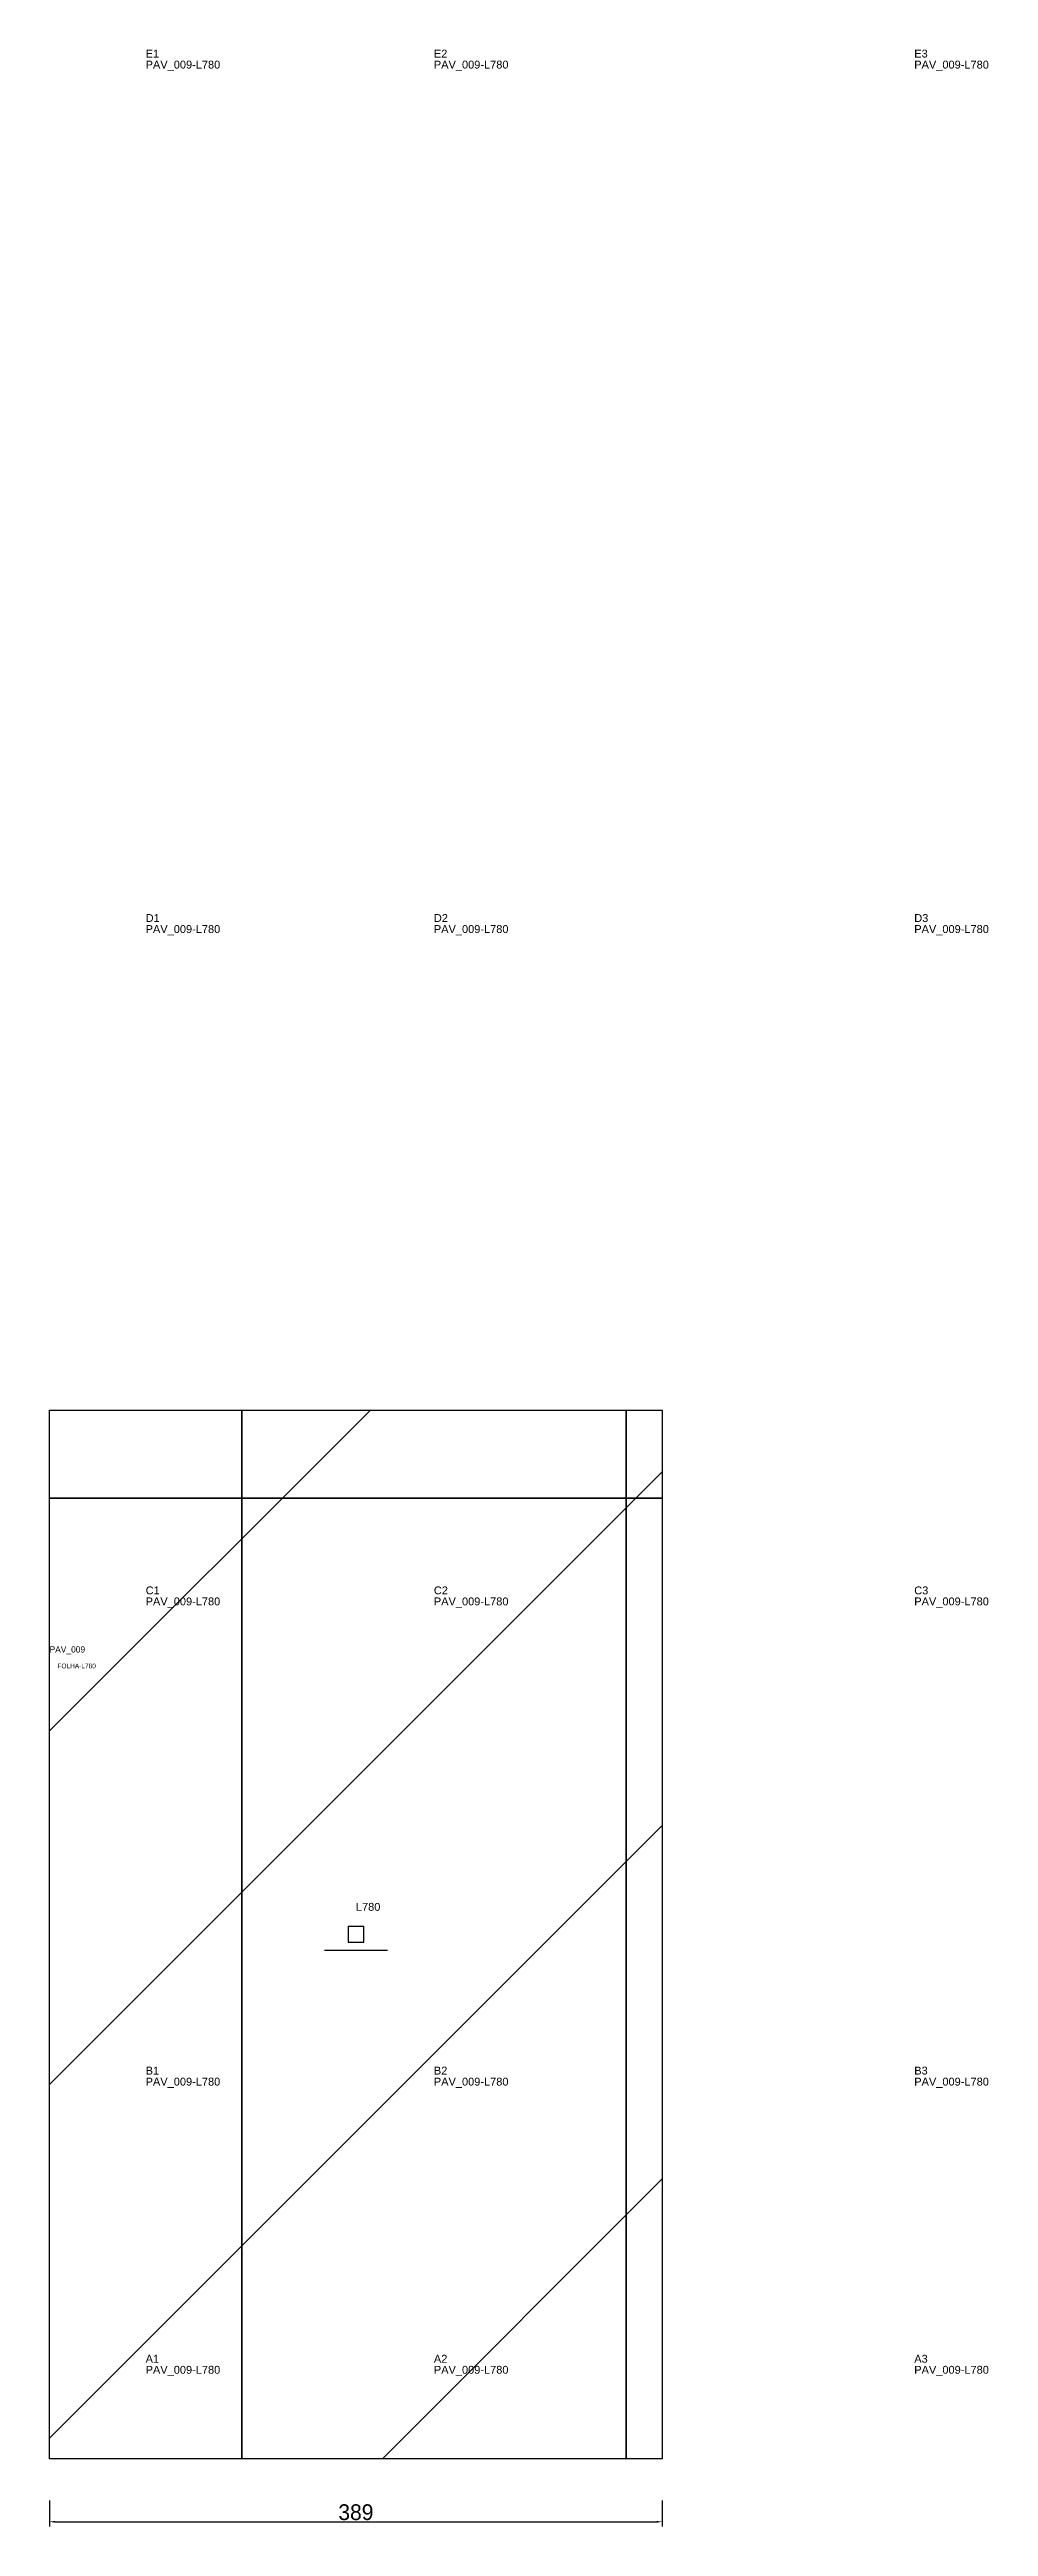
# Model space of a CAD drawing. Header units: metres. Extents: x 222 to 818, y -508 to 1066.
import ezdxf

# ---------------------------------------------------------------- set-up
doc = ezdxf.new("R2010")
doc.units = ezdxf.units.M
for name, color, linetype in [('3', 3, 'CONTINUOUS'), ('AUX00', 7, 'CONTINUOUS'), ('COTA', 241, 'CONTINUOUS'), ('FOLHA', 255, 'CONTINUOUS'), ('Hachura', 251, 'CONTINUOUS'), ('NOMENCLATURA', 7, 'CONTINUOUS'), ('Nível', 160, 'CONTINUOUS'), ('Painéis', 200, 'CONTINUOUS'), ('Pilares', 5, 'CONTINUOUS'), ('SARR_2.2x7', 40, 'CONTINUOUS')]:
    doc.layers.add(name, color=color, linetype=linetype)
doc.styles.add('ARIAL', font='Arial.ttf')
doc.styles.add('STR_STANDARD', font='arial.ttf')
doc.dimstyles.new('EZ DXF', dxfattribs={"dimtxt": 10, "dimasz": 3.5, "dimexe": 3, "dimexo": 1.5, "dimgap": 1, "dimtad": 1, "dimdec": 1, "dimdsep": 46, "dimcen": 2.5, "dimazin": 3, "dimtfac": 1, "dimtmove": 0, "dimatfit": 3})

msp = doc.modelspace()

# ---------------------------------------------------------------- hatches: boundary and pattern name
at = {"layer": 'Hachura'}
h = msp.add_hatch(dxfattribs=at)
h.set_pattern_fill('ANSI31', scale=50)
h.paths.add_polyline_path([(222.2, 62.5), (222.2, 201.5), (252.2, 201.5), (611.2, 201.5), (611.2, -464.5), (606.2, -464.5), (227.2, -464.5), (222.2, -464.5)])
h = msp.add_hatch(dxfattribs=at)
h.set_pattern_fill('ANSI31', scale=50)
h.paths.add_polyline_path([(222.2, 62.5), (222.2, 201.5), (252.2, 201.5), (611.2, 201.5), (611.2, -464.5), (606.2, -464.5), (227.2, -464.5), (222.2, -464.5)])

# ---------------------------------------------------------------- linework, layer by layer
at = {"layer": '3'}
for points in [[(344.2, -464.5), (344.2, 201.5)], [(344.2, -464.5), (344.2, 201.5)], [(588.2, -464.5), (588.2, 201.5)], [(588.2, -464.5), (588.2, 201.5)], [(222.2, 145.5), (611.2, 145.5)], [(222.2, 145.5), (611.2, 145.5)]]:
    msp.add_lwpolyline(points, close=True, dxfattribs=at)
at = {"layer": 'Painéis', "color": 200}
for p, q in [((222.2, 62.5), (222.2, 201.5)), ((222.2, 201.5), (252.2, 201.5)), ((222.2, 62.5), (222.2, 201.5)), ((222.2, 201.5), (252.2, 201.5)), ((252.2, 201.5), (611.2, 201.5)), ((252.2, 201.5), (611.2, 201.5)), ((611.2, 201.5), (611.2, -464.5)), ((611.2, 201.5), (611.2, -464.5)), ((222.2, -464.5), (222.2, 62.5)), ((222.2, -464.5), (222.2, 62.5)), ((227.2, -464.5), (222.2, -464.5)), ((227.2, -464.5), (222.2, -464.5)), ((606.2, -464.5), (227.2, -464.5)), ((606.2, -464.5), (227.2, -464.5)), ((611.2, -464.5), (606.2, -464.5)), ((611.2, -464.5), (606.2, -464.5))]:
    msp.add_line(p, q, dxfattribs=at)
at = {"layer": 'Pilares'}
msp.add_lwpolyline([(411.7, -136.5), (421.7, -136.5), (421.7, -126.5), (411.7, -126.5)], close=True, dxfattribs=at)
msp.add_lwpolyline([(411.7, -136.5), (421.7, -136.5), (421.7, -126.5), (411.7, -126.5)], close=True, dxfattribs=at)
at = {"layer": 'SARR_2.2x7'}
msp.add_line((396.7, -141.5), (436.7, -141.5), dxfattribs=at)
msp.add_line((396.7, -141.5), (436.7, -141.5), dxfattribs=at)

# ---------------------------------------------------------------- texts
at = {"layer": '3', "style": 'STR_STANDARD'}
for s, p in [('E1', (283.2, 1060.5)), ('E1', (283.2, 1060.5)), ('E2', (466.2, 1060.5)), ('E2', (466.2, 1060.5)), ('E3', (771.2, 1060.5)), ('E3', (771.2, 1060.5)), ('D1', (283.2, 511.5)), ('D1', (283.2, 511.5)), ('D2', (466.2, 511.5)), ('D2', (466.2, 511.5)), ('D3', (771.2, 511.5)), ('D3', (771.2, 511.5)), ('C1', (283.2, 84.5)), ('C1', (283.2, 84.5)), ('C2', (466.2, 84.5)), ('C2', (466.2, 84.5)), ('C3', (771.2, 84.5)), ('C3', (771.2, 84.5)), ('B1', (283.2, -220.5)), ('B1', (283.2, -220.5)), ('B2', (466.2, -220.5)), ('B2', (466.2, -220.5)), ('B3', (771.2, -220.5)), ('B3', (771.2, -220.5)), ('A1', (283.2, -403.5)), ('A1', (283.2, -403.5)), ('A2', (466.2, -403.5)), ('A2', (466.2, -403.5)), ('A3', (771.2, -403.5)), ('A3', (771.2, -403.5))]:
    msp.add_text(s, height=5, dxfattribs=at).set_placement(p)
at = {"layer": 'AUX00', "style": 'STR_STANDARD'}
for p in [(283.2, 1053.5), (283.2, 1053.5), (466.2, 1053.5), (466.2, 1053.5), (771.2, 1053.5), (771.2, 1053.5), (283.2, 504.5), (283.2, 504.5), (466.2, 504.5), (466.2, 504.5), (771.2, 504.5), (771.2, 504.5), (283.2, 77.5), (283.2, 77.5), (466.2, 77.5), (466.2, 77.5), (771.2, 77.5), (771.2, 77.5), (283.2, -227.5), (283.2, -227.5), (466.2, -227.5), (466.2, -227.5), (771.2, -227.5), (771.2, -227.5), (283.2, -410.5), (283.2, -410.5), (466.2, -410.5), (466.2, -410.5), (771.2, -410.5), (771.2, -410.5)]:
    msp.add_text('PAV_009-L780', height=5, dxfattribs=at).set_placement(p)
at = {"layer": 'FOLHA'}
msp.add_text('FOLHA-L780', height=3, dxfattribs=at).set_placement((227.2, 37.5))
msp.add_text('FOLHA-L780', height=3, dxfattribs=at).set_placement((227.2, 37.5))
at = {"layer": 'NOMENCLATURA', "insert": (416.7, -111.5), "char_height": 5, "attachment_point": 1, "style": 'ARIAL'}
msp.add_mtext('L780', dxfattribs=at)
msp.add_mtext('L780', dxfattribs=at)
at = {"layer": 'Nível'}
msp.add_text('PAV_009', height=4, dxfattribs=at).set_placement((222.2, 47.5))
msp.add_text('PAV_009', height=4, dxfattribs=at).set_placement((222.2, 47.5))

# ---------------------------------------------------------------- dimensions: what is measured, and where the dimension line sits
at = {"layer": 'COTA'}
msp.add_linear_dim(base=(222.2, -504.5), p1=(222.2, -489.5), p2=(611.2, -489.5), dimstyle='EZ DXF', dxfattribs=at).render()
msp.add_linear_dim(base=(222.2, -504.5), p1=(222.2, -489.5), p2=(611.2, -489.5), dimstyle='EZ DXF', dxfattribs=at).render()

doc.saveas('drawing.dxf')
